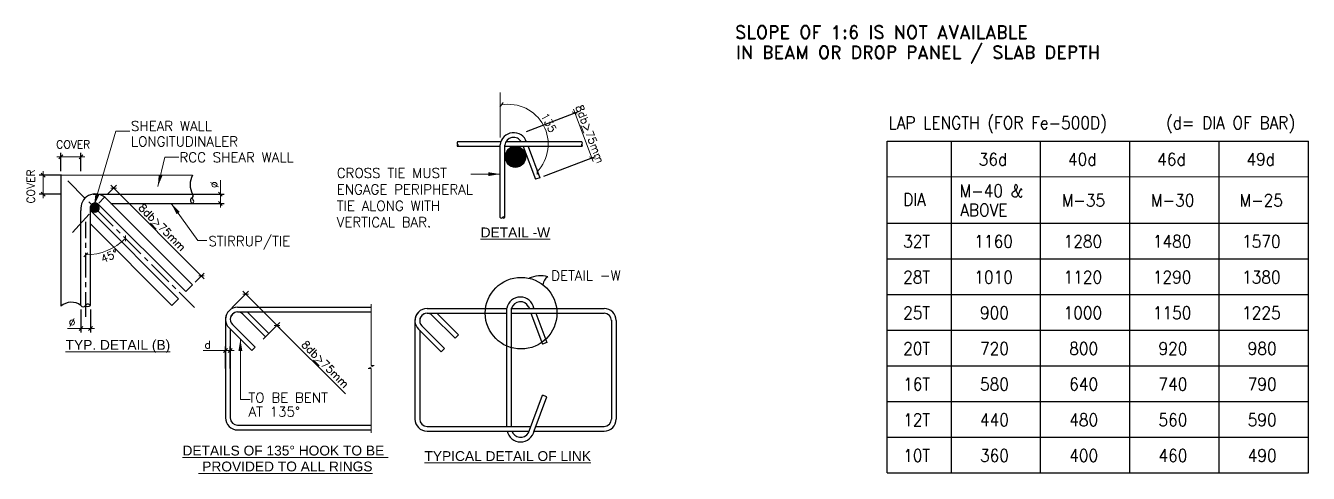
# Model space of a CAD drawing. Header units: millimetres. Extents: x 1123469 to 1752051, y -126924 to 196924.
# Drawn here: x 1654067 to 1678516, y -64003 to -55466 of the extents above; entities that cross this region are included whole.
import ezdxf

# ---------------------------------------------------------------- set-up
doc = ezdxf.new("R2010")
doc.units = ezdxf.units.MM
doc.header["$LTSCALE"] = 500
doc.header["$MEASUREMENT"] = 0
doc.header["$PDMODE"] = 34
doc.linetypes.add('CENTER', pattern=[2, 1.25, -0.25, 0.25, -0.25])
doc.linetypes.add('CENTER2', pattern=[1.125, 0.75, -0.125, 0.125, -0.125])
doc.layers.get('Defpoints').update_dxf_attribs({"lineweight": 0})
for name, color, linetype in [('Civ Cover Line', 1, 'Continuous'), ('GUSSET', 5, 'Continuous'), ('LOGO', 1, 'Continuous'), ('PF_CENTER', 5, 'CENTER2'), ('PF_PIERCAP', 3, 'Continuous'), ('REB', 4, 'Continuous'), ('reinf.', 4, 'Continuous')]:
    doc.layers.add(name, color=color, linetype=linetype)
for name, color, linetype, lineweight in [('DIAMENTION', 1, 'Continuous', 0), ('DIM', 1, 'Continuous', 20), ('GEN-LEDAR', 3, 'Continuous', 0), ('Omx-Text', 3, 'Continuous', 18), ('Omx-Text Heading', 91, 'Continuous', 18), ('TEXT', 7, 'Continuous', 13), ('TEXT2', 3, 'Continuous', 15)]:
    doc.layers.add(name, color=color, linetype=linetype, lineweight=lineweight)
doc.styles.add('2MM', font='romans.shx', dxfattribs={"width": 0.7})
doc.styles.add('ARIAL', font='arial.ttf')
doc.styles.add('BHTESHT$0$HSCC2', font='romanc.shx')
doc.styles.add('RD', font='romand.shx', dxfattribs={"height": 200})
doc.dimstyles.new('SHUIB', dxfattribs={"dimtxt": 200, "dimasz": 180, "dimexe": 100, "dimexo": 250, "dimgap": 50, "dimtad": 2, "dimdec": 0, "dimzin": 1, "dimdsep": 46, "dimtxsty": '2MM', "dimblk": 'OBLIQUE', "dimcen": 0, "dimdle": 100, "dimclrd": 1, "dimclre": 1, "dimclrt": 3, "dimadec": 0, "dimazin": 0, "dimtfac": 1, "dimtdec": 0, "dimtix": 1, "dimtmove": 2, "dimatfit": 3, "dimfxl": 1, "dimtolj": 1, "dimlwd": -1, "dimarcsym": 0})

# ---------------------------------------------------------------- blocks, each defined once
blk = doc.blocks.new('_Oblique')
at = {"color": 0, "linetype": 'ByBlock', "lineweight": -2}
blk.add_line((-0.5, -0.5), (0.5, 0.5), dxfattribs=at)
blk = doc.blocks.new('*D738')
at = {"layer": 'Defpoints', "color": 0, "transparency": 16777216}
for p in [(1406867, 86801, 0), (1407107, 86801, 0), (1407107, 86216)]:
    blk.add_point(p, dxfattribs=at)
at = {"layer": 'Omx-Text', "color": 1, "lineweight": -2, "transparency": 16777216}
for p, q in [((1406867, 86701), (1406867, 86116)), ((1407107, 86701), (1407107, 86116))]:
    blk.add_line(p, q, dxfattribs=at)
at = {"layer": 'Omx-Text', "color": 1, "transparency": 16777216}
for p, q in [((1406525, 86216), (1406867, 86216)), ((1406767, 86216), (1407207, 86216))]:
    blk.add_line(p, q, dxfattribs=at)
at = {"layer": 'Omx-Text', "color": 1, "transparency": 16777216, "xscale": 100, "yscale": 100, "zscale": 100, "rotation": 180}
blk.add_blockref('_Oblique', (1406867, 86216), dxfattribs=at)
at = {"layer": 'Omx-Text', "color": 1, "transparency": 16777216, "xscale": 100, "yscale": 100, "zscale": 100}
blk.add_blockref('_Oblique', (1407107, 86216), dxfattribs=at)
at = {"layer": 'Omx-Text', "color": 3, "transparency": 16777216, "insert": (1406642, 86366), "char_height": 200, "attachment_point": 5, "style": 'RD'}
blk.add_mtext('\\A1;%%C', dxfattribs=at)
blk = doc.blocks.new('*D739')
at = {"layer": 'Defpoints', "color": 0, "transparency": 16777216}
for p in [(1406620, 89880, 0), (1406987, 88931, 0), (1407356, 88136), (1409754, 86746, 0), (1406987, 86515, 0)]:
    blk.add_point(p, dxfattribs=at)
at = {"layer": 'Omx-Text', "color": 1, "transparency": 16777216}
blk.add_arc((1406987, 89513), 1426, 270, 315, dxfattribs=at)
for p, xscale, yscale, zscale, rotation in [((1407995, 88505), 99.99999999999999, 99.99999999999999, 99.99999999999999, 44.99999999998122), ((1406987, 88087), 100, 100, 100, 180.0000000000014)]:
    blk.add_blockref('_Oblique', p, dxfattribs=dict(at, xscale=xscale, yscale=yscale, zscale=zscale, rotation=rotation))
at = {"layer": 'Omx-Text', "color": 3, "transparency": 16777216, "insert": (1407590, 88057), "char_height": 200, "attachment_point": 5, "rotation": 22.5, "style": 'RD'}
blk.add_mtext('\\A1;45°', dxfattribs=at)
blk = doc.blocks.new('*D740')
at = {"layer": 'Defpoints', "color": 0, "transparency": 16777216}
for p in [(1407465, 89553, 0), (1409929, 87551), (1409698, 87320, 0)]:
    blk.add_point(p, dxfattribs=at)
at = {"layer": 'Omx-Text', "color": 1, "lineweight": -2, "transparency": 16777216}
for p, q in [((1407536, 89624), (1407767, 89855)), ((1409769, 87391), (1410000, 87622))]:
    blk.add_line(p, q, dxfattribs=at)
at = {"layer": 'Omx-Text', "color": 1, "transparency": 16777216}
blk.add_line((1407625, 89855), (1410000, 87480), dxfattribs=at)
for p, xscale, yscale, zscale, rotation in [((1407696, 89784), 99.99999999999999, 99.99999999999999, 99.99999999999999, 135), ((1409929, 87551), 100, 100, 100, 315)]:
    blk.add_blockref('_Oblique', p, dxfattribs=dict(at, xscale=xscale, yscale=yscale, zscale=zscale, rotation=rotation))
at = {"layer": 'Omx-Text', "color": 3, "transparency": 16777216, "insert": (1408933, 88788), "char_height": 200, "attachment_point": 5, "rotation": 315, "style": 'RD'}
blk.add_mtext('\\A1;8db{\\L>}75mm', dxfattribs=at)
blk = doc.blocks.new('*D741')
at = {"layer": 'Defpoints', "color": 0, "transparency": 16777216}
for p in [(1406867, 90580), (1406355, 90114, 0), (1406867, 90114, 0)]:
    blk.add_point(p, dxfattribs=at)
at = {"layer": 'Omx-Text', "color": 1, "lineweight": -2, "transparency": 16777216}
for p, q in [((1406355, 90214), (1406355, 90680)), ((1406867, 90214), (1406867, 90680))]:
    blk.add_line(p, q, dxfattribs=at)
at = {"layer": 'Omx-Text', "color": 1, "transparency": 16777216}
blk.add_line((1406255, 90580), (1406967, 90580), dxfattribs=at)
at = {"layer": 'Omx-Text', "color": 1, "transparency": 16777216, "xscale": 100, "yscale": 100, "zscale": 100, "rotation": 180}
blk.add_blockref('_Oblique', (1406355, 90580), dxfattribs=at)
at = {"layer": 'Omx-Text', "color": 1, "transparency": 16777216, "xscale": 100, "yscale": 100, "zscale": 100}
blk.add_blockref('_Oblique', (1406867, 90580), dxfattribs=at)
at = {"layer": 'Omx-Text', "color": 3, "transparency": 16777216, "insert": (1406671, 90894), "char_height": 200, "attachment_point": 5, "style": 'RD'}
blk.add_mtext('\\A1;COVER', dxfattribs=at)
blk = doc.blocks.new('*D742')
at = {"layer": 'Defpoints', "color": 0, "transparency": 16777216}
for p in [(1406475, 90114, 0), (1405904, 89627), (1406475, 89627, 0)]:
    blk.add_point(p, dxfattribs=at)
at = {"layer": 'Omx-Text', "color": 1, "lineweight": -2, "transparency": 16777216}
for p, q in [((1406375, 90114), (1405804, 90114)), ((1406375, 89627), (1405804, 89627))]:
    blk.add_line(p, q, dxfattribs=at)
at = {"layer": 'Omx-Text', "color": 1, "transparency": 16777216}
blk.add_line((1405904, 90214), (1405904, 89527), dxfattribs=at)
at = {"layer": 'Omx-Text', "color": 1, "transparency": 16777216, "xscale": 100, "yscale": 100, "zscale": 100}
for p, rotation in [((1405904, 90114), 90), ((1405904, 89627), 270)]:
    blk.add_blockref('_Oblique', p, dxfattribs=dict(at, rotation=rotation))
at = {"layer": 'Omx-Text', "color": 3, "transparency": 16777216, "insert": (1405592, 89826), "char_height": 200, "attachment_point": 5, "rotation": 90, "style": 'RD'}
blk.add_mtext('\\A1;COVER', dxfattribs=at)
blk = doc.blocks.new('*D743')
at = {"layer": 'Defpoints', "color": 0, "transparency": 16777216}
for p in [(1409495, 89633, 0), (1409495, 89393, 0), (1410409, 89633)]:
    blk.add_point(p, dxfattribs=at)
at = {"layer": 'Omx-Text', "color": 1, "transparency": 16777216}
for p, q in [((1410409, 89988), (1410409, 89633)), ((1410409, 89293), (1410409, 89733))]:
    blk.add_line(p, q, dxfattribs=at)
at = {"layer": 'Omx-Text', "color": 1, "lineweight": -2, "transparency": 16777216}
for p, q in [((1409595, 89633), (1410509, 89633)), ((1409595, 89393), (1410509, 89393))]:
    blk.add_line(p, q, dxfattribs=at)
at = {"layer": 'Omx-Text', "color": 1, "transparency": 16777216, "xscale": 100, "yscale": 100, "zscale": 100}
for p, rotation in [((1410409, 89633), 90), ((1410409, 89393), 270)]:
    blk.add_blockref('_Oblique', p, dxfattribs=dict(at, rotation=rotation))
at = {"layer": 'Omx-Text', "color": 3, "transparency": 16777216, "insert": (1410259, 89871), "char_height": 200, "attachment_point": 5, "rotation": 90, "style": 'RD'}
blk.add_mtext('\\A1;%%C', dxfattribs=at)
blk = doc.blocks.new('*D744')
at = {"layer": 'Defpoints', "color": 0, "transparency": 16777216}
for p in [(1411053, 87089), (1410630, 86666, 0), (1411425, 85870, 0)]:
    blk.add_point(p, dxfattribs=at)
at = {"layer": 'Omx-Text', "color": 1, "lineweight": -2, "transparency": 16777216}
for p, q in [((1410700, 86737), (1411124, 87160)), ((1411496, 85941), (1411919, 86364))]:
    blk.add_line(p, q, dxfattribs=at)
at = {"layer": 'Omx-Text', "color": 1, "transparency": 16777216}
for p, q in [((1411919, 86223), (1410982, 87160)), ((1413593, 84550), (1411848, 86294))]:
    blk.add_line(p, q, dxfattribs=at)
at = {"layer": 'Omx-Text', "color": 1, "transparency": 16777216, "xscale": 100, "yscale": 100, "zscale": 100}
for p, rotation in [((1411053, 87089), 135.0000000004696), ((1411848, 86294), 315.0000000004695)]:
    blk.add_blockref('_Oblique', p, dxfattribs=dict(at, rotation=rotation))
at = {"layer": 'Omx-Text', "color": 3, "transparency": 16777216, "insert": (1413075, 85308), "char_height": 200, "attachment_point": 5, "rotation": 315, "style": 'RD'}
blk.add_mtext('\\A1;8db{\\L>}75mm', dxfattribs=at)
blk = doc.blocks.new('*D745')
at = {"layer": 'Defpoints', "color": 0, "transparency": 16777216}
for p in [(1410660, 85653), (1410540, 85102, 0), (1410660, 85102, 0)]:
    blk.add_point(p, dxfattribs=at)
at = {"layer": 'Omx-Text', "color": 1, "lineweight": -2, "transparency": 16777216}
for p, q in [((1410540, 85202), (1410540, 85753)), ((1410660, 85202), (1410660, 85753))]:
    blk.add_line(p, q, dxfattribs=at)
at = {"layer": 'Omx-Text', "color": 1, "transparency": 16777216}
for p, q in [((1409975, 85653), (1410540, 85653)), ((1410440, 85653), (1410760, 85653))]:
    blk.add_line(p, q, dxfattribs=at)
at = {"layer": 'Omx-Text', "color": 1, "transparency": 16777216, "xscale": 100, "yscale": 100, "zscale": 100, "rotation": 180}
blk.add_blockref('_Oblique', (1410540, 85653), dxfattribs=at)
at = {"layer": 'Omx-Text', "color": 1, "transparency": 16777216, "xscale": 100, "yscale": 100, "zscale": 100}
blk.add_blockref('_Oblique', (1410660, 85653), dxfattribs=at)
at = {"layer": 'Omx-Text', "color": 3, "transparency": 16777216, "insert": (1410087, 85803), "char_height": 200, "attachment_point": 5, "style": 'RD'}
blk.add_mtext('\\A1;d', dxfattribs=at)
blk = doc.blocks.new('*D746')
at = {"layer": 'Defpoints', "color": 0, "transparency": 16777216}
for p in [(1419416, 91693), (1418097, 91189, 0), (1418533, 90050, 0)]:
    blk.add_point(p, dxfattribs=at)
at = {"layer": 'Omx-Text', "color": 1, "lineweight": -2, "transparency": 16777216}
for p, q in [((1418191, 91225), (1419510, 91729)), ((1418626, 90086), (1419945, 90590))]:
    blk.add_line(p, q, dxfattribs=at)
at = {"layer": 'Omx-Text', "color": 1, "transparency": 16777216}
blk.add_line((1419887, 90461), (1419381, 91787), dxfattribs=at)
at = {"layer": 'Omx-Text', "color": 1, "transparency": 16777216, "xscale": 100, "yscale": 100, "zscale": 100}
for p, rotation in [((1419416, 91693), 110.9145727481429), ((1419852, 90554), 290.914572748143)]:
    blk.add_blockref('_Oblique', p, dxfattribs=dict(at, rotation=rotation))
at = {"layer": 'Omx-Text', "color": 3, "transparency": 16777216, "insert": (1419802, 91160), "char_height": 200, "attachment_point": 5, "rotation": 290.9146, "style": 'RD'}
blk.add_mtext('\\A1;8db{\\L>}75mm', dxfattribs=at)
blk = doc.blocks.new('*D747')
at = {"layer": 'Defpoints', "color": 0, "transparency": 16777216}
for p in [(1417518, 92112, 0), (1417664, 90960, 0), (1418738, 90974), (1417804, 90449, 0), (1418481, 90180, 0)]:
    blk.add_point(p, dxfattribs=at)
at = {"layer": 'Omx-Text', "color": 1, "transparency": 16777216}
blk.add_arc((1417726, 90901), 1015, 316.3229, 99.7622, dxfattribs=at)
at = {"layer": 'Omx-Text', "color": 1, "transparency": 16777216, "xscale": 100, "yscale": 100, "zscale": 100}
for p, rotation in [((1417554, 91901), 189.7622116416428), ((1418460, 90200), 226.3229060357768)]:
    blk.add_blockref('_Oblique', p, dxfattribs=dict(at, rotation=rotation))
at = {"layer": 'Omx-Text', "color": 3, "transparency": 16777216, "insert": (1418754, 91448), "char_height": 200, "attachment_point": 5, "rotation": 298.0426, "style": 'RD'}
blk.add_mtext('\\A1;135', dxfattribs=at)
blk = doc.blocks.new('3TTYY')
at = {"layer": 'DIM', "linetype": 'ByBlock', "lineweight": 20}
for p, q in [((1414244.4, 86831, 0), (1414244.4, 85272.9, 0)), ((1414319.4, 85272.9, 0), (1414169.4, 85196, 0)), ((1414169.4, 85196, 0), (1414244.4, 85196, 0)), ((1414244.4, 85272.9, 0), (1414319.4, 85272.9, 0)), ((1414244.4, 85196, 0), (1414244.4, 83561, 0))]:
    blk.add_line(p, q, dxfattribs=at)
at = {"layer": 'GEN-LEDAR'}
blk.add_line((1406355.3, 90114.3, 0), (1409699.2, 90114.3, 0), dxfattribs=at)
at = {"layer": 'GUSSET'}
for p, q in [((1417534.7, 90960.1, 0), (1416439.9, 90960.1, 0)), ((1419598, 90960.1, 0), (1417664, 90960.1, 0)), ((1417517.8, 90841.9, 0), (1416439.9, 90841.9, 0)), ((1417517.8, 89037.8, 0), (1417517.8, 90887, 0)), ((1419598, 90841.9, 0), (1417633.6, 90841.9, 0)), ((1417636, 89037.8, 0), (1417636, 90883.4, 0)), ((1418108.4, 90841.9, 0), (1418419, 90008.1, 0)), ((1418234.5, 90841.9, 0), (1418529.8, 90049.3, 0)), ((1418529.8, 90049.3, 0), (1418419, 90008.1, 0)), ((1410847.1, 86756, 0), (1414244.4, 86756, 0)), ((1415662.4, 86724.4, 0), (1417689.7, 86724.4, 0)), ((1417689.7, 83732.3, 0), (1417689.7, 86732.3, 0)), ((1417808.9, 86724.4, 0), (1420162.3, 86724.4, 0)), ((1417809.7, 83732.3, 0), (1417809.7, 86732.3, 0)), ((1418237.8, 86774, 0), (1418253.4, 86732.3, 0)), ((1418295.7, 86732.3, 0), (1418297.6, 86732.3, 0)), ((1410539.6, 86448.5, 0), (1410539.6, 83943.5, 0)), ((1410847.1, 86636, 0), (1414244.4, 86636, 0)), ((1410979.7, 86581.1, 0), (1411557.8, 86003, 0)), ((1411094.5, 86636, 0), (1411642.6, 86087.9, 0)), ((1415354.9, 86416.9, 0), (1415354.9, 83911.9, 0)), ((1415662.4, 86604.4, 0), (1417689.7, 86604.4, 0)), ((1415795, 86549.4, 0), (1416373, 85971.4, 0)), ((1415909.8, 86604.4, 0), (1416457.9, 86056.2, 0)), ((1417808.5, 86604.4, 0), (1420162.3, 86604.4, 0)), ((1418301, 86604.4, 0), (1418593, 85820.7, 0)), ((1418427.1, 86604.4, 0), (1418703.7, 85861.9, 0)), ((1420349.8, 86424.8, 0), (1420349.8, 83911.9, 0)), ((1420469.8, 86416.9, 0), (1420469.8, 83911.9, 0)), ((1410629.7, 86231.1, 0), (1411207.8, 85653, 0)), ((1410659.6, 86201.1, 0), (1410659.6, 83943.5, 0)), ((1410714.6, 86315.9, 0), (1411292.6, 85737.9, 0)), ((1411642.6, 86087.9, 0), (1411557.8, 86003, 0)), ((1415445, 86199.4, 0), (1416023, 85621.4, 0)), ((1415474.9, 86169.5, 0), (1415474.9, 83911.9, 0)), ((1415529.8, 86284.3, 0), (1416107.9, 85706.2, 0)), ((1411292.6, 85737.9, 0), (1411207.8, 85653, 0)), ((1416457.9, 86056.2, 0), (1416373, 85971.4, 0)), ((1418703.7, 85861.9, 0), (1418593, 85820.7, 0)), ((1416107.9, 85706.2, 0), (1416023, 85621.4, 0)), ((1418237.8, 83562.7, 0), (1418593, 84516, 0)), ((1418382.4, 83612.3, 0), (1418703.7, 84474.8, 0)), ((1418703.7, 84474.8, 0), (1418593, 84516, 0)), ((1410847.1, 83756, 0), (1414244.4, 83756, 0)), ((1410847.1, 83636, 0), (1414244.4, 83636, 0)), ((1415662.4, 83724.4, 0), (1418298.1, 83724.4, 0)), ((1415662.4, 83604.4, 0), (1418257.3, 83604.4, 0)), ((1418379.4, 83604.4, 0), (1420162.3, 83604.4, 0)), ((1418424.1, 83724.4, 0), (1420162.3, 83724.4, 0))]:
    blk.add_line(p, q, dxfattribs=at)
at = {"layer": 'GUSSET', "color": 1}
blk.add_circle((1418051.8, 86604.4, 0), 910.6, dxfattribs=at)
at = {"layer": 'GUSSET'}
for centre, radius, start, end in [((1416464.1, 90930.5, 0), 38.2, 129.36993, 230.63007), ((1417862.2, 90846, 0), 346.8, 18.56234, 173.19973), ((1417862.2, 90846, 0), 228.7, 29.93648, 171.94881), ((1419573.7, 90930.5, 0), 38.2, 309.36993, 50.63007), ((1416464.1, 90871.5, 0), 38.2, 129.36993, 230.63007), ((1416415.6, 90871.5, 0), 38.2, 309.36993, 50.63007), ((1419622.2, 90871.5, 0), 38.2, 129.36993, 230.63007), ((1419573.7, 90871.5, 0), 38.2, 309.36993, 50.63007), ((1417547.4, 89062.1, 0), 38.2, 219.36993, 320.63007), ((1417606.4, 89013.6, 0), 38.2, 39.36993, 140.63007), ((1417606.4, 89062.1, 0), 38.2, 219.36993, 320.63007), ((1410847.1, 86448.5, 0), 307.5, 90, 180), ((1415662.4, 86416.9, 0), 307.5, 90, 180), ((1418034.6, 86661.2, 0), 352.1, 11.65549, 168.34451), ((1418032.6, 86663.6, 0), 231.8, 25.61641, 162.75909), ((1420162.3, 86416.9, 0), 307.5, 0, 90), ((1410847.1, 86448.5, 0), 307.5, 142.42813, 225.00048), ((1410847.1, 86448.5, 0), 187.5, 90, 180), ((1410847.1, 86448.5, 0), 187.5, 44.99955, 225), ((1415662.4, 86416.9, 0), 307.5, 142.42813, 225.00048), ((1415662.4, 86416.9, 0), 187.5, 90, 180), ((1415662.4, 86416.9, 0), 187.5, 44.99955, 225), ((1420162.3, 86416.9, 0), 187.5, 0, 90), ((1410847.1, 83943.5, 0), 307.5, 180, 270), ((1410847.1, 83943.5, 0), 187.5, 180, 270), ((1415662.4, 83911.9, 0), 307.5, 180, 270), ((1415662.4, 83911.9, 0), 187.5, 180, 270), ((1420162.3, 83911.9, 0), 187.5, 270, 0), ((1420162.3, 83911.9, 0), 307.5, 270, 0), ((1418039, 83681.7, 0), 350.3, 191.41591, 348.58409), ((1418038.5, 83681, 0), 231.8, 197.24091, 329.30669)]:
    blk.add_arc(centre, radius, start, end, dxfattribs=at)
at = {"layer": 'GUSSET', "color": 1}
for centre, radius, start, end in [((1418550.9, 86819.4, 0), 734.8, 75.65968, 113.74803), ((1418871.3, 87301, 0), 268.8, 121.00758, 174.13282)]:
    blk.add_arc(centre, radius, start, end, dxfattribs=at)
at = {"layer": 'PF_CENTER', "color": 6, "linetype": 'CENTER'}
for p, q in [((1406534.1, 89965.8, 0), (1409753.9, 86745.9, 0)), ((1406651, 88657, 0), (1407465.2, 89553.3, 0)), ((1406986.6, 86515.4, 0), (1406986.6, 88930.6, 0))]:
    blk.add_line(p, q, dxfattribs=at)
at = {"layer": 'PF_PIERCAP'}
blk.add_line((1406355.3, 90114.3, 0), (1406355.3, 86780.9, 0), dxfattribs=at)
for centre, radius, start, end in [((1410178.5, 89873.7, 0), 536.3, 153.34093, 206.65907), ((1406622.9, 86480.2, 0), 402.6, 52.75243, 131.66627)]:
    blk.add_arc(centre, radius, start, end, dxfattribs=at)
at = {"layer": 'REB'}
for p, q in [((1407179, 89633.1, 0), (1409699.2, 89633.1, 0)), ((1407310.8, 89370.1, 0), (1409529.5, 87151.4, 0)), ((1407478.5, 89541.9, 0), (1409699.2, 87321.1, 0)), ((1407627.3, 89393.1, 0), (1409699.2, 89393.1, 0)), ((1406866.6, 86800.7, 0), (1406866.6, 89215.8, 0)), ((1407106.6, 86800.7, 0), (1407106.6, 89225.6, 0)), ((1407133.2, 89185.7, 0), (1409348.5, 86970.4, 0)), ((1407106.6, 88872.9, 0), (1409178.8, 86800.7, 0)), ((1409529.5, 87151.4, 0), (1409699.2, 87321.1, 0)), ((1409178.8, 86800.7, 0), (1409348.5, 86970.4, 0))]:
    blk.add_line(p, q, dxfattribs=at)
at = {"layer": 'REB', "const_width": 120, "elevation": 0}
blk.add_lwpolyline([(1407164.6, 89275.2, 1), (1407284.6, 89275.2, 1)], format="xyb", close=True, dxfattribs=at)
at = {"layer": 'REB'}
for centre, radius, start, end in [((1407231.5, 89268.2, 0), 368.6, 47.94009, 188.16703), ((1407224.6, 89275.4, 0), 128.1, 42.30937, 224.44593), ((1409732.7, 89470, 0), 83.9, 137.64628, 246.5215), ((1409662.6, 89452.7, 0), 69.9, 301.54277, 86.29518), ((1409659.2, 89586.7, 0), 61.2, 280.75927, 49.20636), ((1406923, 86828.8, 0), 63.1, 206.50884, 330.89821), ((1407043.2, 86755.6, 0), 77.7, 35.41564, 146.83702), ((1407041, 86867.2, 0), 93.4, 227.68069, 314.57198)]:
    blk.add_arc(centre, radius, start, end, dxfattribs=at)
at = {"layer": 'TEXT', "color": 7}
blk.add_line((1417517.8, 91070, 0), (1417517.8, 92212.9, 0), dxfattribs=at)
at = {"layer": 'TEXT', "linetype": 'Continuous', "const_width": 267.8, "elevation": 0}
blk.add_lwpolyline([(1418041.7, 90579, -1), (1417773.9, 90579, -1)], format="xyb", close=True, dxfattribs=at)
at = {"layer": 'TEXT', "linetype": 'Continuous'}
for radius in [267.6, 149.4]:
    blk.add_circle((1417907.8, 90579, 0), radius, dxfattribs=at)
at = {"layer": 'Omx-Text', "style": 'RD'}
for s, p in [('SHEAR WALL', (1408137.4, 91236.5, 0)), ('LONGITUDINALER', (1408137.4, 90845.1, 0)), ('RCC SHEAR WALL', (1409368.6, 90441.6, 0)), ('STIRRUP/TIE', (1410106.7, 88310.3, 0)), ('DETAIL -W', (1418817.1, 87435.6, 0)), ('TO BE BENT ', (1411126.2, 84332.4, 0)), ('AT 135%%D ', (1411126.2, 83975.2, 0))]:
    blk.add_text(s, height=250, dxfattribs=at).set_placement(p)
at = {"layer": 'Omx-Text', "insert": (1413367.3, 90292, 0), "char_height": 250, "width": 4471.006, "attachment_point": 1, "style": 'RD'}
blk.add_mtext('CROSS TIE MUST  ENGAGE PERIPHERAL  TIE ALONG WITH  VERTICAL BAR.', dxfattribs=at)
at = {"layer": 'Omx-Text Heading', "style": 'ARIAL'}
for s, p in [('%%UDETAIL -W', (1417024.1, 88532.7, 0)), ('%%UTYP. DETAIL (B)', (1406476.1, 85672.6, 0)), ('%%UDETAILS OF 135%%D HOOK TO BE ', (1409447, 82986, 0)), ('%%U PROVIDED TO ALL RINGS', (1409851.5, 82582, 0)), ('%%uTYPICAL DETAIL OF LINK', (1415596.9, 82846.4, 0))]:
    blk.add_text(s, height=250, dxfattribs=at).set_placement(p)
at = {"layer": 'Omx-Text'}
dim = blk.add_angular_dim_2l(base=(1418738.5, 90973.8), line1=((1417804.1, 90448.7, 0), (1417517.8, 92112.3, 0)), line2=((1418481.1, 90179.9, 0), (1417664, 90960.1, 0)), text='135', dimstyle='SHUIB', override={"dimtxt": 250, "dimasz": 100, "dimexo": 100, "dimlfac": 0.25, "dimtxsty": 'RD', "dimtmove": 1}, dxfattribs=at)
dim.commit()
dim.dimension.update_dxf_attribs({"geometry": '*D747', "text_midpoint": (1418754.4, 91448.2, 0)})
for base, p1, p2, angle, text, picture, middle, dimtype in [((1419416.3, 91693.4, 0), (1418532.7, 90050.4, 0), (1418097.4, 91189.3, 0), 110.91457, '8db{\\L>}75mm', '*D746', (1419643.3, 91099.5, 0), 129), ((1405903.6, 89627.1, 0), (1406475.3, 90114.3, 0), (1406475.3, 89627.1, 0), 90, 'COVER', '*D742', (1405742.2, 89825.7, 0), 128), ((1410408.6, 89633.1, 0), (1409495, 89393.1, 0), (1409495, 89633.1, 0), 90, '%%C', '*D743', (1410408.6, 89871, 0), 128), ((1411053, 87089.2, 0), (1411425.2, 85870.4, 0), (1410629.7, 86665.9, 0), 135, '8db{\\L>}75mm', '*D744', (1412954.6, 85187.6, 0), 129)]:
    dim = blk.add_linear_dim(base=base, p1=p1, p2=p2, angle=angle, text=text, dimstyle='SHUIB', override={"dimtxt": 250, "dimasz": 100, "dimexo": 100, "dimlfac": 0.25, "dimtxsty": 'RD', "dimtmove": 1}, dxfattribs=at)
    dim.commit()
    dim.dimension.update_dxf_attribs({"geometry": picture, "text_midpoint": middle, "dimtype": dimtype})
for base, p1, p2, text, picture, middle in [((1406866.6, 90580.1, 0), (1406355.3, 90114.3, 0), (1406866.6, 90114.3, 0), 'COVER', '*D741', (1406671, 90744.5, 0)), ((1407106.6, 86216.3, 0), (1406866.6, 86800.7, 0), (1407106.6, 86800.7, 0), '%%C', '*D738', (1406641.6, 86216.3, 0)), ((1410659.6, 85652.5, 0), (1410539.6, 85102.1, 0), (1410659.6, 85102.1, 0), 'd', '*D745', (1410087.3, 85652.5, 0))]:
    dim = blk.add_linear_dim(base=base, p1=p1, p2=p2, text=text, dimstyle='SHUIB', override={"dimtxt": 250, "dimasz": 100, "dimexo": 100, "dimlfac": 0.25, "dimtxsty": 'RD', "dimtmove": 1}, dxfattribs=at)
    dim.commit()
    dim.dimension.update_dxf_attribs({"geometry": picture, "text_midpoint": middle, "dimtype": 128})
dim = blk.add_angular_dim_2l(base=(1407355.6, 88136), line1=((1406986.6, 86515.4, 0), (1406986.6, 88930.6, 0)), line2=((1406619.8, 89880.1, 0), (1409753.9, 86745.9, 0)), dimstyle='SHUIB', override={"dimtxt": 250, "dimasz": 100, "dimexo": 100, "dimlfac": 0.25, "dimtxsty": 'RD', "dimtmove": 1}, dxfattribs=at)
dim.commit()
dim.dimension.update_dxf_attribs({"geometry": '*D739', "text_midpoint": (1407589.6, 88057.4, 0)})
dim = blk.add_aligned_dim(p1=(1407465.2, 89553.3, 0), p2=(1409698.3, 87320.2, 0), distance=326.2, text='8db{\\L>}75mm', dimstyle='SHUIB', override={"dimtxt": 250, "dimasz": 100, "dimexo": 100, "dimlfac": 0.25, "dimtxsty": 'RD', "dimtmove": 1}, dxfattribs=at)
dim.commit()
dim.dimension.update_dxf_attribs({"geometry": '*D740', "text_midpoint": (1408932.6, 88787.6, 0)})
at = {"layer": 'DIAMENTION', "ltscale": 100}
for points in [[(1407196.8, 89328.4, 0), (1407751.3, 91228.6, 0), (1408106.9, 91228.6, 0)], [(1408820.7, 89824.3, 0), (1408999.6, 90573.8, 0), (1409355.2, 90573.8, 0)], [(1417517.8, 90139.5, 0), (1416775.7, 90139.5, 0)], [(1409161.4, 89393.1, 0), (1409837.7, 88449.1, 0), (1410069.3, 88449.1, 0)], [(1410918.7, 85942, 0), (1410918.7, 84412.5, 0), (1411164.4, 84412.5, 0)]]:
    blk.add_leader(points, dimstyle='SHUIB', override={"dimtxt": 300, "dimasz": 300, "dimexo": 100, "dimlfac": 0.25, "dimtxsty": 'RD', "dimtmove": 1}, dxfattribs=at)

msp = doc.modelspace()

# ---------------------------------------------------------------- linework, layer by layer
at = {"layer": 'Civ Cover Line', "color": 2}
for p, q in [((1670487.7, -57666), (1678516.4, -57666)), ((1670487.7, -63995.5), (1670487.7, -57666)), ((1671712.4, -63995.5), (1671712.4, -57666)), ((1678516.4, -63995.5), (1678516.4, -57666)), ((1670487.7, -59231.5), (1678516.4, -59231.5)), ((1670487.7, -63995.5), (1678516.4, -63995.5))]:
    msp.add_line(p, q, dxfattribs=at)
at = {"layer": 'Civ Cover Line', "color": 10}
for p, q in [((1673413.4, -63995.5), (1673413.4, -57666)), ((1675114.4, -63995.5), (1675114.4, -57666)), ((1676815.4, -63995.5), (1676815.4, -57666)), ((1670487.7, -59912), (1678516.4, -59912)), ((1670487.7, -60592.6), (1678516.4, -60592.6)), ((1670487.7, -61273.2), (1678516.4, -61273.2)), ((1670487.7, -61953.8), (1678516.4, -61953.8)), ((1670487.7, -62634.4), (1678516.4, -62634.4)), ((1670487.7, -63315), (1678516.4, -63315))]:
    msp.add_line(p, q, dxfattribs=at)
at = {"layer": 'LOGO', "color": 10, "lineweight": 20}
msp.add_line((1670487.7, -58346.6), (1678516.4, -58346.6), dxfattribs=at)

# ---------------------------------------------------------------- block references
at = {"layer": 'reinf.', "color": 4, "xscale": 0.75, "yscale": 0.75, "zscale": 0.75}
msp.add_blockref('3TTYY', (599971.6, -125901.7, 0), dxfattribs=at)

# ---------------------------------------------------------------- texts
at = {"layer": 'Omx-Text', "style": 'RD'}
for s, p in [('SLOPE OF 1:6 IS NOT AVAILABLE', (1667588.1, -55715.7, 1350178.7)), ('IN BEAM OR DROP PANEL / SLAB DEPTH', (1667603.1, -56099.7, 1350178.7))]:
    msp.add_text(s, height=250, dxfattribs=at).set_placement(p)
at = {"layer": 'TEXT2', "lineweight": 20, "style": 'BHTESHT$0$HSCC2', "width": 0.9}
for s, p in [('LAP LENGTH (FOR Fe-500D)', (1670514.4, -57437.4)), ('(d= DIA OF BAR)', (1675803.1, -57437.4)), ('36d', (1672233.5, -58133.8)), ('40d', (1673934.5, -58133.8)), ('46d', (1675635.5, -58133.8)), ('49d', (1677336.5, -58133.8)), ('DIA', (1670793.2, -58898.9)), ('M-40 &', (1671869.4, -58735.8)), ('M-35', (1673816.7, -58915.6)), ('M-30', (1675517.7, -58915.6)), ('M-25', (1677204.7, -58915.6)), ('ABOVE', (1671880.7, -59099.9)), ('32T', (1670793.2, -59699.2)), ('1160', (1672150.2, -59699.2)), ('1280', (1673851.2, -59699.2)), ('1480', (1675552.2, -59699.2)), ('1570', (1677253.2, -59699.2)), ('28T', (1670793.2, -60379.8)), ('1010', (1672150.2, -60379.8)), ('1120', (1673851.2, -60379.8)), ('1290', (1675552.2, -60379.8)), ('1380', (1677253.2, -60379.8)), ('25T', (1670793.2, -61060.4)), ('900', (1672257.5, -61060.4)), ('1000', (1673851.2, -61060.4)), ('1150', (1675552.2, -61060.4)), ('1225', (1677253.2, -61060.4)), ('20T', (1670793.2, -61741)), ('720', (1672257.5, -61741)), ('800', (1673958.5, -61741)), ('920', (1675659.5, -61741)), ('980', (1677360.5, -61741)), ('16T', (1670793.2, -62421.6)), ('580', (1672257.5, -62421.6)), ('640', (1673958.5, -62421.6)), ('740', (1675659.5, -62421.6)), ('790', (1677360.5, -62421.6)), ('12T', (1670793.2, -63102.1)), ('440', (1672257.5, -63102.1)), ('480', (1673958.5, -63102.1)), ('560', (1675659.5, -63102.1)), ('590', (1677360.5, -63102.1)), ('10T', (1670793.2, -63782.7)), ('360', (1672257.5, -63782.7)), ('400', (1673958.5, -63782.7)), ('460', (1675659.5, -63782.7)), ('490', (1677360.5, -63782.7))]:
    msp.add_text(s, height=238.14, dxfattribs=at).set_placement(p)

doc.saveas('drawing.dxf')
